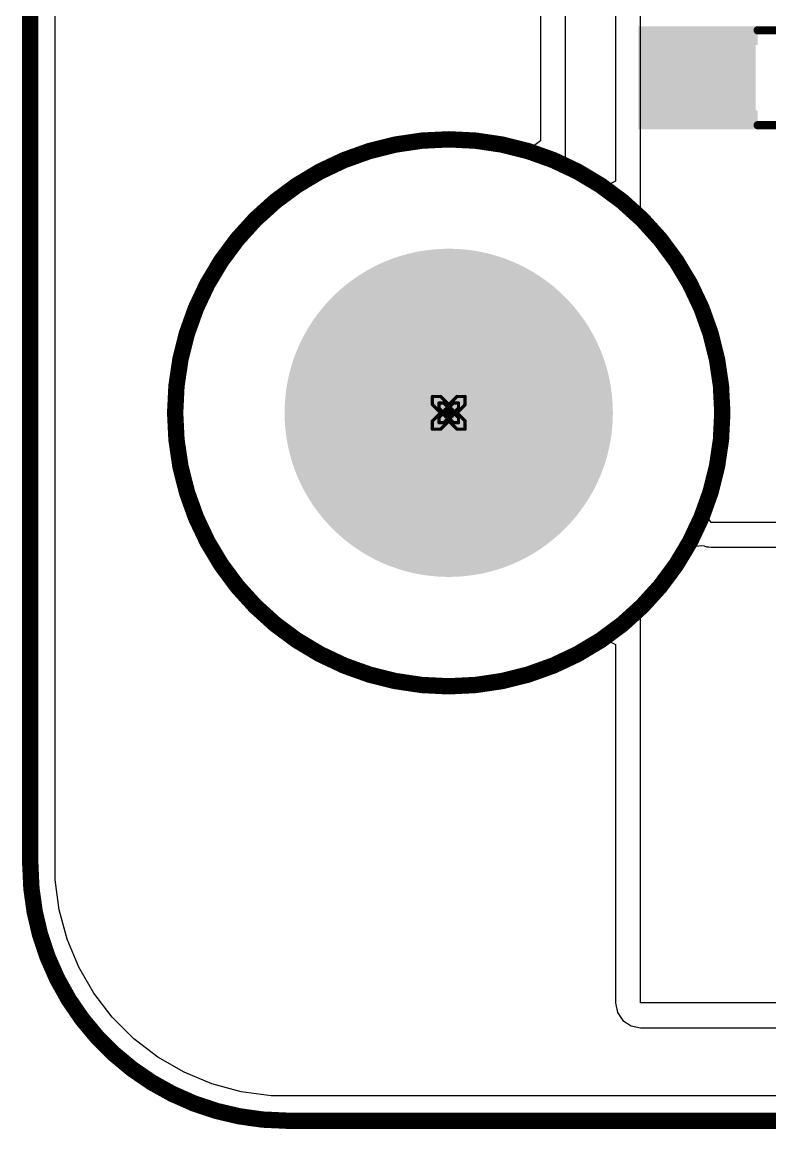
# Model space of a CAD drawing. Header units: inches. Extents: x -36 to 349, y -11 to 240.
# Drawn here: x -6.63 to 4.99, y -11.13 to 6.07 of the extents above; entities that cross this region are included whole.
import ezdxf

# ---------------------------------------------------------------- set-up
doc = ezdxf.new("R2010")
doc.units = ezdxf.units.IN
for name, color, linetype in [('Board Outline', 216, 'Continuous'), ('Bottom Layer', 5, 'Continuous'), ('Bottom Solder', 6, 'Continuous'), ('Drill Drawing', 1, 'Continuous'), ('Layer 1', 16, 'Continuous'), ('Layer 2', 76, 'Continuous'), ('Multi-Layer', 9, 'Continuous'), ('Pad Holes', 156, 'Continuous'), ('Top Layer', 1, 'Continuous'), ('Top Overlay', 2, 'Continuous'), ('Top Paste', 8, 'Continuous'), ('Top Solder', 216, 'Continuous')]:
    doc.layers.add(name, color=color, linetype=linetype)

# ---------------------------------------------------------------- blocks, each defined once
blk = doc.blocks.new('SOD_123_389')
at = {"layer": 'Top Layer'}
for points in [[(-1.1, 0.45), (-1.1, -0.45), (-2.05, -0.45), (-2.05, 0.45)], [(2.05, 0.45), (2.05, -0.45), (1.1, -0.45), (1.1, 0.45)]]:
    blk.add_hatch(color=1, dxfattribs=at).paths.add_polyline_path(points)
at = {"layer": 'Top Overlay'}
for points in [[(0.965, 0.508), (2.819, 0.508), (2.819, 0.8), (0.965, 0.8)], [(2.12, -0.787), (2.819, -0.787), (2.819, 0.787), (2.12, 0.787)], [(0.965, -0.8), (2.819, -0.8), (2.819, -0.508), (0.965, -0.508)]]:
    blk.add_hatch(color=2, dxfattribs=at).paths.add_polyline_path(points)
at = {"layer": 'Top Paste'}
for points in [[(-1.1, 0.45), (-1.1, -0.45), (-2.05, -0.45), (-2.05, 0.45)], [(2.05, 0.45), (2.05, -0.45), (1.1, -0.45), (1.1, 0.45)]]:
    blk.add_hatch(color=8, dxfattribs=at).paths.add_polyline_path(points)
at = {"layer": 'Top Solder'}
for points in [[(-0.998, 0.552), (-0.998, -0.552), (-2.152, -0.552), (-2.152, 0.552)], [(2.152, 0.552), (2.152, -0.552), (0.998, -0.552), (0.998, 0.552)]]:
    blk.add_hatch(color=216, dxfattribs=at).paths.add_polyline_path(points)
at = {"layer": 'Top Overlay'}
for points in [[(0.965, 0.737, 0.127, 0.127, 0), (-1.372, 0.737, 0.127, 0.127, 0)], [(-1.372, 0.737, 0.127, 0.127, 0), (-1.372, 0.584, 0.127, 0.127, 0)], [(-1.372, -0.584, 0.127, 0.127, 0), (-1.372, -0.737, 0.127, 0.127, 0)], [(0.965, -0.737, 0.127, 0.127, 0), (-1.372, -0.737, 0.127, 0.127, 0)]]:
    blk.add_lwpolyline(points, format="xyseb", dxfattribs=at)
for points in [[(-1.403, 0.737, 0.0635, 0.0635, 1), (-1.34, 0.737, 0.0635, 0.0635, 1)], [(-1.403, 0.737, 0.0635, 0.0635, 1), (-1.34, 0.737, 0.0635, 0.0635, 1)], [(0.933, 0.737, 0.0635, 0.0635, 1), (0.997, 0.737, 0.0635, 0.0635, 1)], [(-1.403, 0.584, 0.0635, 0.0635, 1), (-1.34, 0.584, 0.0635, 0.0635, 1)], [(-1.403, -0.584, 0.0635, 0.0635, 1), (-1.34, -0.584, 0.0635, 0.0635, 1)], [(-1.403, -0.737, 0.0635, 0.0635, 1), (-1.34, -0.737, 0.0635, 0.0635, 1)], [(-1.403, -0.737, 0.0635, 0.0635, 1), (-1.34, -0.737, 0.0635, 0.0635, 1)], [(0.933, -0.737, 0.0635, 0.0635, 1), (0.997, -0.737, 0.0635, 0.0635, 1)]]:
    blk.add_lwpolyline(points, format="xyseb", close=True, dxfattribs=at)

msp = doc.modelspace()

# ---------------------------------------------------------------- hatches: boundary and pattern name
at = {"layer": 'Bottom Solder'}
h = msp.add_hatch(color=6, dxfattribs=at)
edge = h.paths.add_edge_path()
edge.add_arc((0, 0), 0.102, 0, 360)
at = {"layer": 'Pad Holes'}
h = msp.add_hatch(color=7, dxfattribs=at)
edge = h.paths.add_edge_path()
edge.add_arc((0, 0), 2.55, 0, 360)
at = {"layer": 'Top Solder'}
h = msp.add_hatch(color=216, dxfattribs=at)
edge = h.paths.add_edge_path()
edge.add_arc((0, 0), 0.102, 0, 360)

# ---------------------------------------------------------------- linework, layer by layer
at = {"layer": 'Board Outline'}
for points in [[(-6.5, -7.021, 0.254, 0.254, 0), (-6.5, 123, 0.254, 0.254, 0)], [(-2.521, -11, 0.254, 0.254, -0.414214), (-6.5, -7.021, 0.254, 0.254, 0)], [(-2.521, -11, 0.254, 0.254, 0), (80.911, -11, 0.254, 0.254, 0)]]:
    msp.add_lwpolyline(points, format="xyseb", dxfattribs=at)
for points in [[(-6.564, -7.021, 0.127, 0.127, 1), (-6.437, -7.021, 0.127, 0.127, 1)], [(-6.564, -7.021, 0.127, 0.127, 1), (-6.437, -7.021, 0.127, 0.127, 1)], [(-2.584, -11, 0.127, 0.127, 1), (-2.457, -11, 0.127, 0.127, 1)], [(-2.584, -11, 0.127, 0.127, 1), (-2.457, -11, 0.127, 0.127, 1)]]:
    msp.add_lwpolyline(points, format="xyseb", close=True, dxfattribs=at)
at = {"layer": 'Bottom Layer'}
for p, q in [((-6.112, -7.021), (-6.112, 56.084)), ((1.424, 8.893), (1.424, 4.227)), ((1.812, 3.849), (1.812, 8.893)), ((-0.831, 4.177), (-1.369, 4.033)), ((-0.279, 4.25), (-0.831, 4.177)), ((0.279, 4.25), (-0.279, 4.25)), ((0.831, 4.177), (0.279, 4.25)), ((1.221, 4.073), (0.831, 4.177)), ((1.424, 4.227), (1.221, 4.073)), ((-1.369, 4.033), (-1.884, 3.82)), ((-1.884, 3.82), (-2.366, 3.541)), ((1.884, 3.82), (1.812, 3.849)), ((2.366, 3.541), (1.884, 3.82)), ((-2.366, 3.541), (-2.808, 3.202)), ((2.808, 3.202), (2.366, 3.541)), ((-2.808, 3.202), (-3.202, 2.808)), ((3.202, 2.808), (2.808, 3.202)), ((-3.202, 2.808), (-3.541, 2.366)), ((3.541, 2.366), (3.202, 2.808)), ((-3.541, 2.366), (-3.82, 1.884)), ((3.82, 1.884), (3.541, 2.366)), ((-3.82, 1.884), (-4.033, 1.369)), ((4.033, 1.369), (3.82, 1.884)), ((-4.033, 1.369), (-4.177, 0.831)), ((4.177, 0.831), (4.033, 1.369)), ((-4.177, 0.831), (-4.25, 0.279)), ((4.25, 0.279), (4.177, 0.831)), ((-4.25, 0.279), (-4.25, -0.279)), ((4.25, -0.279), (4.25, 0.279)), ((-4.25, -0.279), (-4.177, -0.831)), ((4.177, -0.831), (4.25, -0.279)), ((-4.177, -0.831), (-4.033, -1.369)), ((4.033, -1.369), (4.177, -0.831)), ((-4.033, -1.369), (-3.82, -1.884)), ((3.965, -1.533), (4.033, -1.369)), ((4.078, -1.702), (3.965, -1.533)), ((7.079, -1.702), (4.078, -1.702)), ((-3.82, -1.884), (-3.541, -2.366)), ((3.76, -2.08), (3.929, -2.061)), ((3.929, -2.061), (3.967, -2.068)), ((3.541, -2.366), (3.679, -2.128)), ((3.679, -2.128), (3.696, -2.114)), ((3.696, -2.114), (3.76, -2.08)), ((3.967, -2.068), (4.002, -2.083)), ((4.002, -2.083), (4.04, -2.083)), ((4.04, -2.083), (4.078, -2.09)), ((4.078, -2.09), (6.412, -2.09)), ((-3.541, -2.366), (-3.202, -2.808)), ((3.202, -2.808), (3.541, -2.366)), ((-3.202, -2.808), (-2.808, -3.202)), ((2.808, -3.202), (3.202, -2.808)), ((-2.808, -3.202), (-2.366, -3.541)), ((2.366, -3.541), (2.808, -3.202)), ((-2.366, -3.541), (-1.884, -3.82)), ((1.884, -3.82), (2.366, -3.541)), ((-1.884, -3.82), (-1.369, -4.033)), ((1.369, -4.033), (1.884, -3.82)), ((-1.369, -4.033), (-0.831, -4.177)), ((0.831, -4.177), (1.369, -4.033)), ((-0.831, -4.177), (-0.279, -4.25)), ((-0.279, -4.25), (0.279, -4.25)), ((0.279, -4.25), (0.831, -4.177)), ((-6.112, -7.256), (-6.112, -7.021)), ((-6.05, -7.723), (-6.112, -7.256)), ((-5.928, -8.178), (-6.05, -7.723)), ((-5.748, -8.612), (-5.928, -8.178)), ((-5.513, -9.02), (-5.748, -8.612)), ((-5.226, -9.393), (-5.513, -9.02)), ((-4.893, -9.726), (-5.226, -9.393)), ((-4.52, -10.013), (-4.893, -9.726)), ((-4.112, -10.248), (-4.52, -10.013)), ((-3.678, -10.428), (-4.112, -10.248)), ((-3.223, -10.55), (-3.678, -10.428)), ((-2.756, -10.612), (-3.223, -10.55)), ((-2.521, -10.612), (-2.756, -10.612)), ((72.135, -10.612), (-2.521, -10.612))]:
    msp.add_line(p, q, dxfattribs=at)
at = {"layer": 'Drill Drawing'}
for points in [[(-0.254, 0.127, 0.0508, 0.0508, 0), (-0.254, 0.254, 0.0508, 0.0508, 0)], [(-0.254, 0.254, 0.0508, 0.0508, 0), (-0.127, 0.254, 0.0508, 0.0508, 0)], [(-0.152, 0.076, 0.0508, 0.0508, 0), (-0.152, 0.152, 0.0508, 0.0508, 0)], [(-0.152, 0.152, 0.0508, 0.0508, 0), (-0.076, 0.152, 0.0508, 0.0508, 0)], [(-0.127, 0.254, 0.0508, 0.0508, 0), (0, 0.127, 0.0508, 0.0508, 0)], [(-0.076, 0.152, 0.0508, 0.0508, 0), (0, 0.076, 0.0508, 0.0508, 0)], [(0, 0.127, 0.0508, 0.0508, 0), (0.127, 0.254, 0.0508, 0.0508, 0)], [(0, 0.076, 0.0508, 0.0508, 0), (0.076, 0.152, 0.0508, 0.0508, 0)], [(0.076, 0.152, 0.0508, 0.0508, 0), (0.152, 0.152, 0.0508, 0.0508, 0)], [(0.127, 0.254, 0.0508, 0.0508, 0), (0.254, 0.254, 0.0508, 0.0508, 0)], [(0.152, 0.076, 0.0508, 0.0508, 0), (0.152, 0.152, 0.0508, 0.0508, 0)], [(0.254, 0.127, 0.0508, 0.0508, 0), (0.254, 0.254, 0.0508, 0.0508, 0)], [(-0.254, 0.127, 0.0508, 0.0508, 0), (-0.127, 0, 0.0508, 0.0508, 0)], [(-0.254, -0.127, 0.0508, 0.0508, 0), (-0.127, 0, 0.0508, 0.0508, 0)], [(-0.152, 0.076, 0.0508, 0.0508, 0), (-0.076, 0, 0.0508, 0.0508, 0)], [(-0.152, -0.076, 0.0508, 0.0508, 0), (-0.076, 0, 0.0508, 0.0508, 0)], [(0.076, 0, 0.0508, 0.0508, 0), (0.152, 0.076, 0.0508, 0.0508, 0)], [(0.076, 0, 0.0508, 0.0508, 0), (0.152, -0.076, 0.0508, 0.0508, 0)], [(0.127, 0, 0.0508, 0.0508, 0), (0.254, 0.127, 0.0508, 0.0508, 0)], [(0.127, 0, 0.0508, 0.0508, 0), (0.254, -0.127, 0.0508, 0.0508, 0)], [(-0.254, -0.254, 0.0508, 0.0508, 0), (-0.254, -0.127, 0.0508, 0.0508, 0)], [(-0.152, -0.152, 0.0508, 0.0508, 0), (-0.152, -0.076, 0.0508, 0.0508, 0)], [(-0.152, -0.152, 0.0508, 0.0508, 0), (-0.076, -0.152, 0.0508, 0.0508, 0)], [(-0.127, -0.254, 0.0508, 0.0508, 0), (0, -0.127, 0.0508, 0.0508, 0)], [(-0.076, -0.152, 0.0508, 0.0508, 0), (0, -0.076, 0.0508, 0.0508, 0)], [(0, -0.076, 0.0508, 0.0508, 0), (0.076, -0.152, 0.0508, 0.0508, 0)], [(0, -0.127, 0.0508, 0.0508, 0), (0.127, -0.254, 0.0508, 0.0508, 0)], [(0.076, -0.152, 0.0508, 0.0508, 0), (0.152, -0.152, 0.0508, 0.0508, 0)], [(0.152, -0.152, 0.0508, 0.0508, 0), (0.152, -0.076, 0.0508, 0.0508, 0)], [(0.254, -0.254, 0.0508, 0.0508, 0), (0.254, -0.127, 0.0508, 0.0508, 0)], [(-0.254, -0.254, 0.0508, 0.0508, 0), (-0.127, -0.254, 0.0508, 0.0508, 0)], [(0.127, -0.254, 0.0508, 0.0508, 0), (0.254, -0.254, 0.0508, 0.0508, 0)]]:
    msp.add_lwpolyline(points, format="xyseb", dxfattribs=at)
for points in [[(-0.267, 0.254, 0.0254, 0.0254, 1), (-0.241, 0.254, 0.0254, 0.0254, 1)], [(-0.267, 0.254, 0.0254, 0.0254, 1), (-0.241, 0.254, 0.0254, 0.0254, 1)], [(-0.165, 0.152, 0.0254, 0.0254, 1), (-0.14, 0.152, 0.0254, 0.0254, 1)], [(-0.165, 0.152, 0.0254, 0.0254, 1), (-0.14, 0.152, 0.0254, 0.0254, 1)], [(-0.14, 0.254, 0.0254, 0.0254, 1), (-0.114, 0.254, 0.0254, 0.0254, 1)], [(-0.14, 0.254, 0.0254, 0.0254, 1), (-0.114, 0.254, 0.0254, 0.0254, 1)], [(-0.089, 0.152, 0.0254, 0.0254, 1), (-0.064, 0.152, 0.0254, 0.0254, 1)], [(-0.089, 0.152, 0.0254, 0.0254, 1), (-0.064, 0.152, 0.0254, 0.0254, 1)], [(0.064, 0.152, 0.0254, 0.0254, 1), (0.089, 0.152, 0.0254, 0.0254, 1)], [(0.064, 0.152, 0.0254, 0.0254, 1), (0.089, 0.152, 0.0254, 0.0254, 1)], [(0.114, 0.254, 0.0254, 0.0254, 1), (0.14, 0.254, 0.0254, 0.0254, 1)], [(0.114, 0.254, 0.0254, 0.0254, 1), (0.14, 0.254, 0.0254, 0.0254, 1)], [(0.14, 0.152, 0.0254, 0.0254, 1), (0.165, 0.152, 0.0254, 0.0254, 1)], [(0.14, 0.152, 0.0254, 0.0254, 1), (0.165, 0.152, 0.0254, 0.0254, 1)], [(0.241, 0.254, 0.0254, 0.0254, 1), (0.267, 0.254, 0.0254, 0.0254, 1)], [(0.241, 0.254, 0.0254, 0.0254, 1), (0.267, 0.254, 0.0254, 0.0254, 1)], [(-0.267, 0.127, 0.0254, 0.0254, 1), (-0.241, 0.127, 0.0254, 0.0254, 1)], [(-0.267, 0.127, 0.0254, 0.0254, 1), (-0.241, 0.127, 0.0254, 0.0254, 1)], [(-0.165, 0.076, 0.0254, 0.0254, 1), (-0.14, 0.076, 0.0254, 0.0254, 1)], [(-0.165, 0.076, 0.0254, 0.0254, 1), (-0.14, 0.076, 0.0254, 0.0254, 1)], [(-0.14, 0, 0.0254, 0.0254, 1), (-0.114, 0, 0.0254, 0.0254, 1)], [(-0.14, 0, 0.0254, 0.0254, 1), (-0.114, 0, 0.0254, 0.0254, 1)], [(-0.089, 0, 0.0254, 0.0254, 1), (-0.064, 0, 0.0254, 0.0254, 1)], [(-0.089, 0, 0.0254, 0.0254, 1), (-0.064, 0, 0.0254, 0.0254, 1)], [(-0.013, 0.127, 0.0254, 0.0254, 1), (0.013, 0.127, 0.0254, 0.0254, 1)], [(-0.013, 0.127, 0.0254, 0.0254, 1), (0.013, 0.127, 0.0254, 0.0254, 1)], [(-0.013, 0.076, 0.0254, 0.0254, 1), (0.013, 0.076, 0.0254, 0.0254, 1)], [(-0.013, 0.076, 0.0254, 0.0254, 1), (0.013, 0.076, 0.0254, 0.0254, 1)], [(0.064, 0, 0.0254, 0.0254, 1), (0.089, 0, 0.0254, 0.0254, 1)], [(0.064, 0, 0.0254, 0.0254, 1), (0.089, 0, 0.0254, 0.0254, 1)], [(0.114, 0, 0.0254, 0.0254, 1), (0.14, 0, 0.0254, 0.0254, 1)], [(0.114, 0, 0.0254, 0.0254, 1), (0.14, 0, 0.0254, 0.0254, 1)], [(0.14, 0.076, 0.0254, 0.0254, 1), (0.165, 0.076, 0.0254, 0.0254, 1)], [(0.14, 0.076, 0.0254, 0.0254, 1), (0.165, 0.076, 0.0254, 0.0254, 1)], [(0.241, 0.127, 0.0254, 0.0254, 1), (0.267, 0.127, 0.0254, 0.0254, 1)], [(0.241, 0.127, 0.0254, 0.0254, 1), (0.267, 0.127, 0.0254, 0.0254, 1)], [(-0.267, -0.127, 0.0254, 0.0254, 1), (-0.241, -0.127, 0.0254, 0.0254, 1)], [(-0.267, -0.127, 0.0254, 0.0254, 1), (-0.241, -0.127, 0.0254, 0.0254, 1)], [(-0.165, -0.076, 0.0254, 0.0254, 1), (-0.14, -0.076, 0.0254, 0.0254, 1)], [(-0.165, -0.076, 0.0254, 0.0254, 1), (-0.14, -0.076, 0.0254, 0.0254, 1)], [(-0.165, -0.152, 0.0254, 0.0254, 1), (-0.14, -0.152, 0.0254, 0.0254, 1)], [(-0.165, -0.152, 0.0254, 0.0254, 1), (-0.14, -0.152, 0.0254, 0.0254, 1)], [(-0.089, -0.152, 0.0254, 0.0254, 1), (-0.064, -0.152, 0.0254, 0.0254, 1)], [(-0.089, -0.152, 0.0254, 0.0254, 1), (-0.064, -0.152, 0.0254, 0.0254, 1)], [(-0.013, -0.076, 0.0254, 0.0254, 1), (0.013, -0.076, 0.0254, 0.0254, 1)], [(-0.013, -0.076, 0.0254, 0.0254, 1), (0.013, -0.076, 0.0254, 0.0254, 1)], [(-0.013, -0.127, 0.0254, 0.0254, 1), (0.013, -0.127, 0.0254, 0.0254, 1)], [(-0.013, -0.127, 0.0254, 0.0254, 1), (0.013, -0.127, 0.0254, 0.0254, 1)], [(0.064, -0.152, 0.0254, 0.0254, 1), (0.089, -0.152, 0.0254, 0.0254, 1)], [(0.064, -0.152, 0.0254, 0.0254, 1), (0.089, -0.152, 0.0254, 0.0254, 1)], [(0.14, -0.076, 0.0254, 0.0254, 1), (0.165, -0.076, 0.0254, 0.0254, 1)], [(0.14, -0.076, 0.0254, 0.0254, 1), (0.165, -0.076, 0.0254, 0.0254, 1)], [(0.14, -0.152, 0.0254, 0.0254, 1), (0.165, -0.152, 0.0254, 0.0254, 1)], [(0.14, -0.152, 0.0254, 0.0254, 1), (0.165, -0.152, 0.0254, 0.0254, 1)], [(0.241, -0.127, 0.0254, 0.0254, 1), (0.267, -0.127, 0.0254, 0.0254, 1)], [(0.241, -0.127, 0.0254, 0.0254, 1), (0.267, -0.127, 0.0254, 0.0254, 1)], [(-0.267, -0.254, 0.0254, 0.0254, 1), (-0.241, -0.254, 0.0254, 0.0254, 1)], [(-0.267, -0.254, 0.0254, 0.0254, 1), (-0.241, -0.254, 0.0254, 0.0254, 1)], [(-0.14, -0.254, 0.0254, 0.0254, 1), (-0.114, -0.254, 0.0254, 0.0254, 1)], [(-0.14, -0.254, 0.0254, 0.0254, 1), (-0.114, -0.254, 0.0254, 0.0254, 1)], [(0.114, -0.254, 0.0254, 0.0254, 1), (0.14, -0.254, 0.0254, 0.0254, 1)], [(0.114, -0.254, 0.0254, 0.0254, 1), (0.14, -0.254, 0.0254, 0.0254, 1)], [(0.241, -0.254, 0.0254, 0.0254, 1), (0.267, -0.254, 0.0254, 0.0254, 1)], [(0.241, -0.254, 0.0254, 0.0254, 1), (0.267, -0.254, 0.0254, 0.0254, 1)]]:
    msp.add_lwpolyline(points, format="xyseb", close=True, dxfattribs=at)
at = {"layer": 'Layer 1'}
for p, q in [((-6.112, -7.021), (-6.112, 123)), ((-0.831, 4.177), (-1.369, 4.033)), ((-0.279, 4.25), (-0.831, 4.177)), ((0.279, 4.25), (-0.279, 4.25)), ((0.831, 4.177), (0.279, 4.25)), ((1.369, 4.033), (0.831, 4.177)), ((-1.369, 4.033), (-1.884, 3.82)), ((1.884, 3.82), (1.369, 4.033)), ((-1.884, 3.82), (-2.366, 3.541)), ((2.366, 3.541), (1.884, 3.82)), ((-2.366, 3.541), (-2.808, 3.202)), ((2.808, 3.202), (2.366, 3.541)), ((-2.808, 3.202), (-3.202, 2.808)), ((3.202, 2.808), (2.808, 3.202)), ((-3.202, 2.808), (-3.541, 2.366)), ((3.541, 2.366), (3.202, 2.808)), ((-3.541, 2.366), (-3.82, 1.884)), ((3.82, 1.884), (3.541, 2.366)), ((-3.82, 1.884), (-4.033, 1.369)), ((4.033, 1.369), (3.82, 1.884)), ((-4.033, 1.369), (-4.177, 0.831)), ((4.177, 0.831), (4.033, 1.369)), ((-4.177, 0.831), (-4.25, 0.279)), ((4.25, 0.279), (4.177, 0.831)), ((-4.25, 0.279), (-4.25, -0.279)), ((4.25, -0.279), (4.25, 0.279)), ((-4.25, -0.279), (-4.177, -0.831)), ((4.177, -0.831), (4.25, -0.279)), ((-4.177, -0.831), (-4.033, -1.369)), ((4.033, -1.369), (4.177, -0.831)), ((-4.033, -1.369), (-3.82, -1.884)), ((3.82, -1.884), (4.033, -1.369)), ((-3.82, -1.884), (-3.541, -2.366)), ((3.541, -2.366), (3.82, -1.884)), ((-3.541, -2.366), (-3.202, -2.808)), ((3.202, -2.808), (3.541, -2.366)), ((-3.202, -2.808), (-2.808, -3.202)), ((2.808, -3.202), (3.202, -2.808)), ((-2.808, -3.202), (-2.366, -3.541)), ((2.366, -3.541), (2.808, -3.202)), ((-2.366, -3.541), (-1.884, -3.82)), ((1.884, -3.82), (2.366, -3.541)), ((-1.884, -3.82), (-1.369, -4.033)), ((1.369, -4.033), (1.884, -3.82)), ((-1.369, -4.033), (-0.831, -4.177)), ((0.831, -4.177), (1.369, -4.033)), ((-0.831, -4.177), (-0.279, -4.25)), ((-0.279, -4.25), (0.279, -4.25)), ((0.279, -4.25), (0.831, -4.177)), ((-6.112, -7.256), (-6.112, -7.021)), ((-6.05, -7.723), (-6.112, -7.256)), ((-5.928, -8.178), (-6.05, -7.723)), ((-5.748, -8.612), (-5.928, -8.178)), ((-5.513, -9.02), (-5.748, -8.612)), ((-5.226, -9.393), (-5.513, -9.02)), ((-4.893, -9.726), (-5.226, -9.393)), ((-4.52, -10.013), (-4.893, -9.726)), ((-4.112, -10.248), (-4.52, -10.013)), ((-3.678, -10.428), (-4.112, -10.248)), ((-3.223, -10.55), (-3.678, -10.428)), ((-2.756, -10.612), (-3.223, -10.55)), ((-2.521, -10.612), (-2.756, -10.612)), ((71.984, -10.612), (-2.521, -10.612))]:
    msp.add_line(p, q, dxfattribs=at)
at = {"layer": 'Layer 2'}
for p, q in [((-6.112, -7.021), (-6.112, 60.02)), ((-0.831, 4.177), (-1.369, 4.033)), ((-0.279, 4.25), (-0.831, 4.177)), ((0.279, 4.25), (-0.279, 4.25)), ((0.831, 4.177), (0.279, 4.25)), ((1.369, 4.033), (0.831, 4.177)), ((-1.369, 4.033), (-1.884, 3.82)), ((1.884, 3.82), (1.369, 4.033)), ((-1.884, 3.82), (-2.366, 3.541)), ((2.366, 3.541), (1.884, 3.82)), ((-2.366, 3.541), (-2.808, 3.202)), ((2.808, 3.202), (2.366, 3.541)), ((-2.808, 3.202), (-3.202, 2.808)), ((3.202, 2.808), (2.808, 3.202)), ((-3.202, 2.808), (-3.541, 2.366)), ((3.541, 2.366), (3.202, 2.808)), ((-3.541, 2.366), (-3.82, 1.884)), ((3.82, 1.884), (3.541, 2.366)), ((-3.82, 1.884), (-4.033, 1.369)), ((4.033, 1.369), (3.82, 1.884)), ((-4.033, 1.369), (-4.177, 0.831)), ((4.177, 0.831), (4.033, 1.369)), ((-4.177, 0.831), (-4.25, 0.279)), ((4.25, 0.279), (4.177, 0.831)), ((-4.25, 0.279), (-4.25, -0.279)), ((4.25, -0.279), (4.25, 0.279)), ((-4.25, -0.279), (-4.177, -0.831)), ((4.177, -0.831), (4.25, -0.279)), ((-4.177, -0.831), (-4.033, -1.369)), ((4.033, -1.369), (4.177, -0.831)), ((-4.033, -1.369), (-3.82, -1.884)), ((3.82, -1.884), (4.033, -1.369)), ((-3.82, -1.884), (-3.541, -2.366)), ((3.541, -2.366), (3.82, -1.884)), ((-3.541, -2.366), (-3.202, -2.808)), ((3.202, -2.808), (3.541, -2.366)), ((-3.202, -2.808), (-2.808, -3.202)), ((2.808, -3.202), (3.202, -2.808)), ((-2.808, -3.202), (-2.366, -3.541)), ((2.366, -3.541), (2.808, -3.202)), ((-2.366, -3.541), (-1.884, -3.82)), ((1.884, -3.82), (2.366, -3.541)), ((-1.884, -3.82), (-1.369, -4.033)), ((1.369, -4.033), (1.884, -3.82)), ((-1.369, -4.033), (-0.831, -4.177)), ((0.831, -4.177), (1.369, -4.033)), ((-0.831, -4.177), (-0.279, -4.25)), ((-0.279, -4.25), (0.279, -4.25)), ((0.279, -4.25), (0.831, -4.177)), ((-6.112, -7.256), (-6.112, -7.021)), ((-6.05, -7.723), (-6.112, -7.256)), ((-5.928, -8.178), (-6.05, -7.723)), ((-5.748, -8.612), (-5.928, -8.178)), ((-5.513, -9.02), (-5.748, -8.612)), ((-5.226, -9.393), (-5.513, -9.02)), ((-4.893, -9.726), (-5.226, -9.393)), ((-4.52, -10.013), (-4.893, -9.726)), ((-4.112, -10.248), (-4.52, -10.013)), ((-3.678, -10.428), (-4.112, -10.248)), ((-3.223, -10.55), (-3.678, -10.428)), ((-2.756, -10.612), (-3.223, -10.55)), ((-2.521, -10.612), (-2.756, -10.612)), ((80.903, -10.612), (-2.521, -10.612))]:
    msp.add_line(p, q, dxfattribs=at)
at = {"layer": 'Multi-Layer'}
for p, q in [((-1.369, 4.033), (-0.831, 4.177)), ((-0.831, 4.177), (-0.279, 4.25)), ((-0.279, 4.25), (0, 4.25)), ((0, 4.25), (0.279, 4.25)), ((0.279, 4.25), (0.831, 4.177)), ((0.831, 4.177), (1.369, 4.033)), ((-1.884, 3.82), (-1.369, 4.033)), ((1.369, 4.033), (1.884, 3.82)), ((-2.366, 3.541), (-1.884, 3.82)), ((1.884, 3.82), (2.366, 3.541)), ((-2.808, 3.202), (-2.366, 3.541)), ((2.366, 3.541), (2.808, 3.202)), ((-3.202, 2.808), (-2.808, 3.202)), ((2.808, 3.202), (3.202, 2.808)), ((-3.541, 2.366), (-3.202, 2.808)), ((3.202, 2.808), (3.541, 2.366)), ((-3.82, 1.884), (-3.541, 2.366)), ((3.541, 2.366), (3.82, 1.884)), ((-4.033, 1.369), (-3.82, 1.884)), ((3.82, 1.884), (4.033, 1.369)), ((-4.177, 0.831), (-4.033, 1.369)), ((4.033, 1.369), (4.177, 0.831)), ((-4.25, 0.279), (-4.177, 0.831)), ((4.177, 0.831), (4.25, 0.279)), ((-4.25, 0), (-4.25, 0.279)), ((4.25, 0.279), (4.25, 0)), ((-4.25, -0.279), (-4.25, 0)), ((4.25, 0), (4.25, -0.279)), ((-4.177, -0.831), (-4.25, -0.279)), ((4.25, -0.279), (4.177, -0.831)), ((-4.033, -1.369), (-4.177, -0.831)), ((4.177, -0.831), (4.033, -1.369)), ((-3.82, -1.884), (-4.033, -1.369)), ((4.033, -1.369), (3.82, -1.884)), ((-3.541, -2.366), (-3.82, -1.884)), ((3.82, -1.884), (3.541, -2.366)), ((-3.202, -2.808), (-3.541, -2.366)), ((3.541, -2.366), (3.202, -2.808)), ((-2.808, -3.202), (-3.202, -2.808)), ((3.202, -2.808), (2.808, -3.202)), ((-2.366, -3.541), (-2.808, -3.202)), ((2.808, -3.202), (2.366, -3.541)), ((-1.884, -3.82), (-2.366, -3.541)), ((2.366, -3.541), (1.884, -3.82)), ((-1.369, -4.033), (-1.884, -3.82)), ((1.884, -3.82), (1.369, -4.033)), ((-0.831, -4.177), (-1.369, -4.033)), ((1.369, -4.033), (0.831, -4.177)), ((-0.279, -4.25), (-0.831, -4.177)), ((0, -4.25), (-0.279, -4.25)), ((0, -4.25), (0, -4.25)), ((0.279, -4.25), (0, -4.25)), ((0.831, -4.177), (0.279, -4.25))]:
    msp.add_line(p, q, dxfattribs=at)
at = {"layer": 'Top Layer'}
for p, q in [((-6.112, -7.021), (-6.112, 57.501)), ((2.592, 9.502), (2.592, 3.598)), ((2.981, 3.03), (2.981, 9.502)), ((-0.831, 4.177), (-1.369, 4.033)), ((-0.279, 4.25), (-0.831, 4.177)), ((0.279, 4.25), (-0.279, 4.25)), ((0.831, 4.177), (0.279, 4.25)), ((1.369, 4.033), (0.831, 4.177)), ((-1.369, 4.033), (-1.884, 3.82)), ((1.884, 3.82), (1.369, 4.033)), ((-1.884, 3.82), (-2.366, 3.541)), ((2.366, 3.541), (1.884, 3.82)), ((-2.366, 3.541), (-2.808, 3.202)), ((2.41, 3.508), (2.366, 3.541)), ((2.592, 3.598), (2.41, 3.508)), ((-2.808, 3.202), (-3.202, 2.808)), ((3.202, 2.808), (2.981, 3.03)), ((-3.202, 2.808), (-3.541, 2.366)), ((3.541, 2.366), (3.202, 2.808)), ((-3.541, 2.366), (-3.82, 1.884)), ((3.82, 1.884), (3.541, 2.366)), ((-3.82, 1.884), (-4.033, 1.369)), ((4.033, 1.369), (3.82, 1.884)), ((-4.033, 1.369), (-4.177, 0.831)), ((4.177, 0.831), (4.033, 1.369)), ((-4.177, 0.831), (-4.25, 0.279)), ((4.25, 0.279), (4.177, 0.831)), ((-4.25, 0.279), (-4.25, -0.279)), ((4.25, 0), (4.25, 0.279)), ((4.25, -0.279), (4.25, 0)), ((-4.25, -0.279), (-4.177, -0.831)), ((4.177, -0.831), (4.25, -0.279)), ((-4.177, -0.831), (-4.033, -1.369)), ((4.033, -1.369), (4.177, -0.831)), ((-4.033, -1.369), (-3.82, -1.884)), ((3.82, -1.884), (4.033, -1.369)), ((-3.82, -1.884), (-3.541, -2.366)), ((3.541, -2.366), (3.82, -1.884)), ((-3.541, -2.366), (-3.202, -2.808)), ((3.202, -2.808), (3.541, -2.366)), ((-3.202, -2.808), (-2.808, -3.202)), ((2.981, -3.03), (3.202, -2.808)), ((2.981, -9.169), (2.981, -3.03)), ((-2.808, -3.202), (-2.366, -3.541)), ((-2.366, -3.541), (-1.884, -3.82)), ((1.884, -3.82), (2.366, -3.541)), ((2.366, -3.541), (2.41, -3.508)), ((2.41, -3.508), (2.592, -3.598)), ((2.592, -3.598), (2.592, -9.169)), ((-1.884, -3.82), (-1.369, -4.033)), ((1.369, -4.033), (1.884, -3.82)), ((-1.369, -4.033), (-0.831, -4.177)), ((0.831, -4.177), (1.369, -4.033)), ((-0.831, -4.177), (-0.279, -4.25)), ((-0.279, -4.25), (0.279, -4.25)), ((0.279, -4.25), (0.831, -4.177)), ((-6.112, -7.256), (-6.112, -7.021)), ((-6.05, -7.723), (-6.112, -7.256)), ((-5.928, -8.178), (-6.05, -7.723)), ((-5.748, -8.612), (-5.928, -8.178)), ((-5.513, -9.02), (-5.748, -8.612)), ((-5.226, -9.393), (-5.513, -9.02)), ((2.592, -9.169), (2.622, -9.318)), ((10.635, -9.169), (2.981, -9.169)), ((-4.893, -9.726), (-5.226, -9.393)), ((2.622, -9.318), (2.706, -9.444)), ((2.706, -9.444), (2.832, -9.528)), ((2.832, -9.528), (2.981, -9.558)), ((2.981, -9.558), (10.635, -9.558)), ((-4.52, -10.013), (-4.893, -9.726)), ((-4.112, -10.248), (-4.52, -10.013)), ((-3.678, -10.428), (-4.112, -10.248)), ((-3.223, -10.55), (-3.678, -10.428)), ((-2.756, -10.612), (-3.223, -10.55)), ((-2.521, -10.612), (-2.756, -10.612)), ((65.364, -10.612), (-2.521, -10.612))]:
    msp.add_line(p, q, dxfattribs=at)
at = {"layer": 'Top Overlay'}
for points in [[(4.25, 0, 0.254, 0.254, 1), (-4.25, 0, 0.254, 0.254, 1)], [(-4.313, 0, 0.127, 0.127, 1), (-4.186, 0, 0.127, 0.127, 1)], [(4.186, 0, 0.127, 0.127, 1), (4.313, 0, 0.127, 0.127, 1)]]:
    msp.add_lwpolyline(points, format="xyseb", close=True, dxfattribs=at)

# ---------------------------------------------------------------- block references
at = {"rotation": 180}
msp.add_blockref('SOD_123_389', (5.764, 5.207), dxfattribs=at)

doc.saveas('drawing.dxf')
